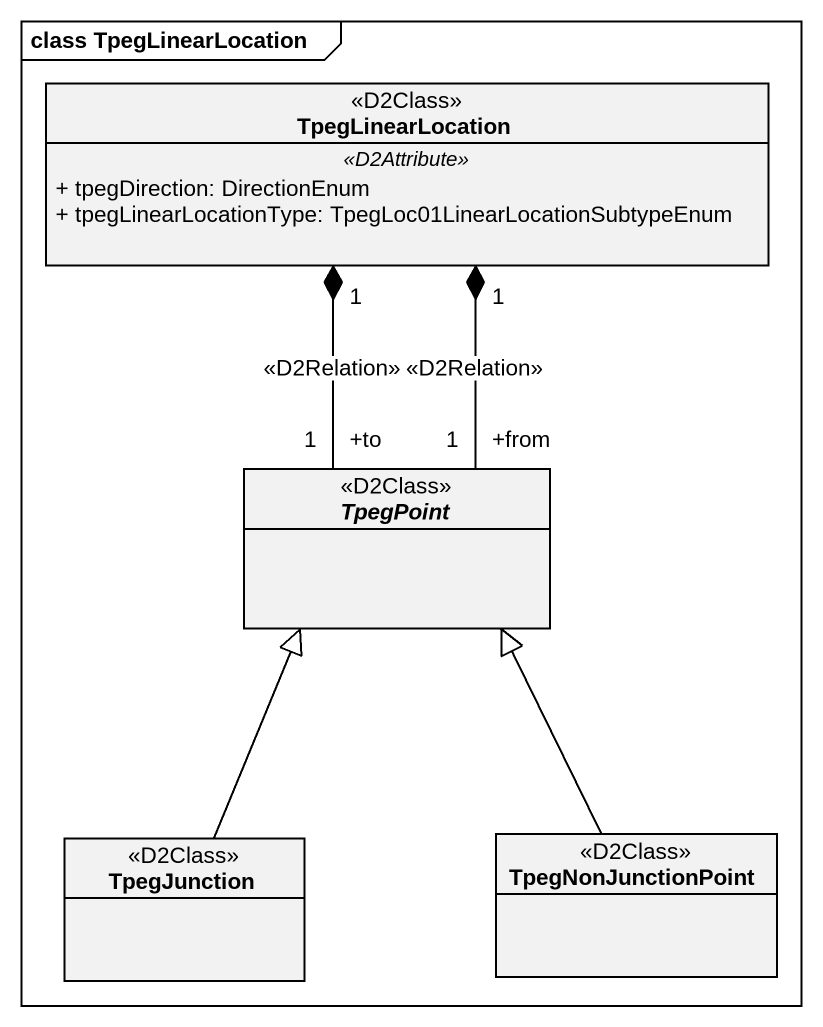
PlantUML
@startuml
mainframe class TpegLinearLocation
hide circle
hide empty members
skinparam classAttributeIconSize 0
class TpegLinearLocation <<D2Class>> {
  .. <<D2Attribute>> ..
  + tpegDirection: DirectionEnum
  + tpegLinearLocationType: TpegLoc01LinearLocationSubtypeEnum
}
abstract class TpegPoint <<D2Class>>
class TpegJunction <<D2Class>>
class TpegNonJunctionPoint <<D2Class>>
TpegPoint "+from\n1" -up-* "1" TpegLinearLocation : <<D2Relation>>
TpegPoint "+to\n1" -up-* "1" TpegLinearLocation : <<D2Relation>>
TpegJunction -up-|> TpegPoint
TpegNonJunctionPoint -up-|> TpegPoint
@enduml
